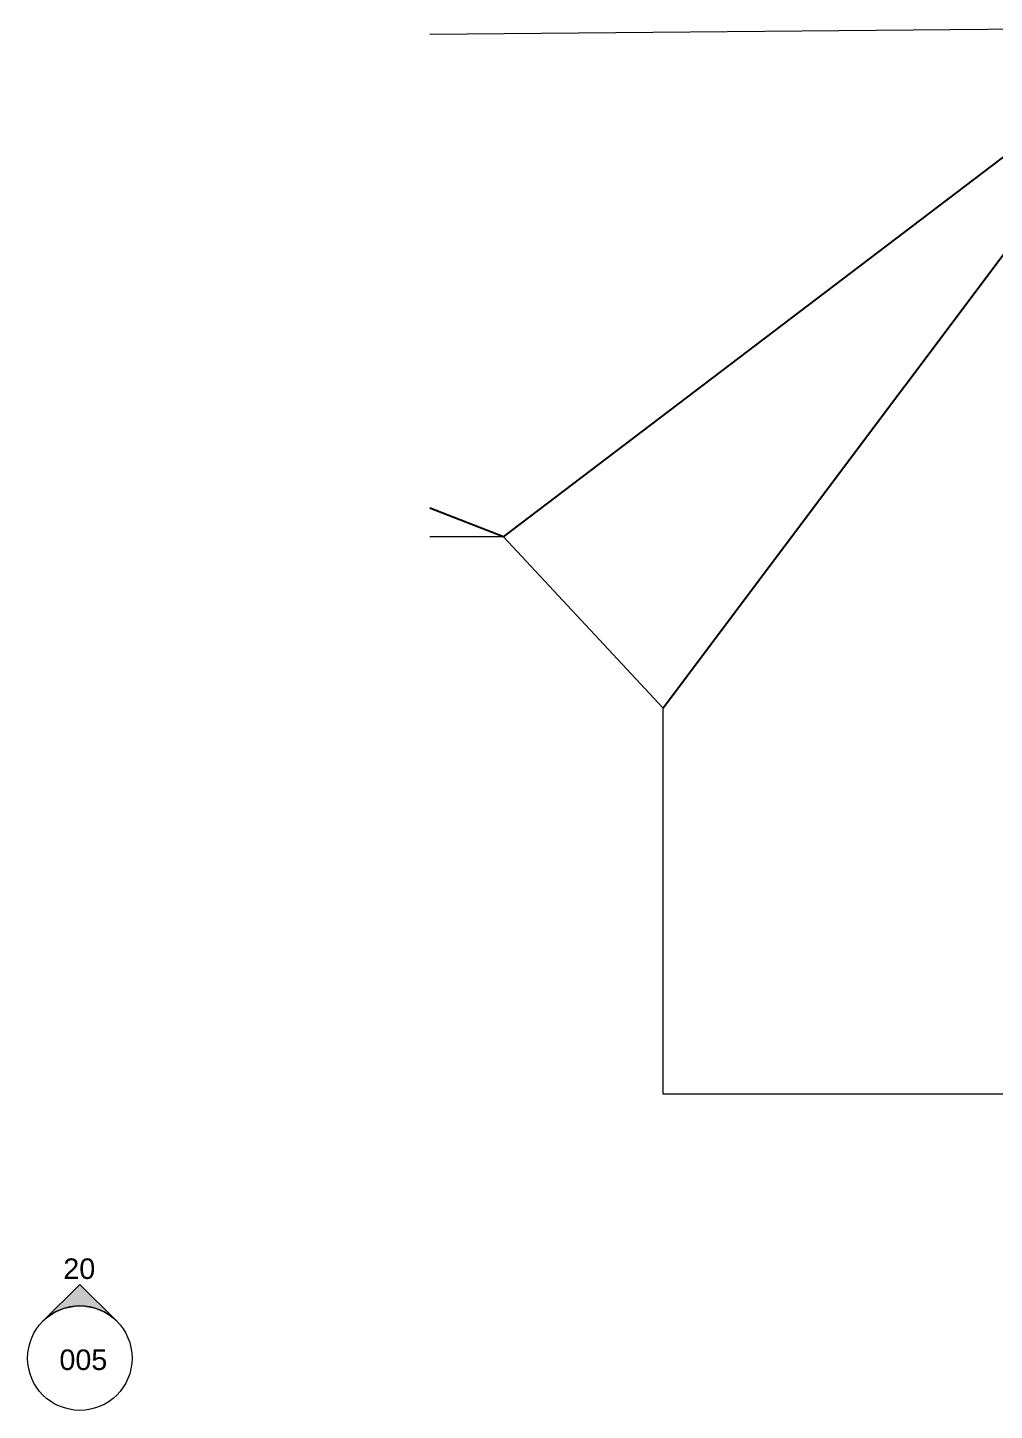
# Model space of a CAD drawing. Header units: millimetres. Extents: x 46521 to 257780, y -45352 to 20466.
# Drawn here: x 46521 to 52401, y -25824 to -17411 of the extents above; entities that cross this region are included whole.
import ezdxf

# ---------------------------------------------------------------- set-up
doc = ezdxf.new("R2010")
doc.units = ezdxf.units.MM
doc.layers.add('A-ROOF', color=132, linetype='Continuous', lineweight=13)
doc.layers.add('G-ANNO-SYMB', color=111, linetype='Continuous', lineweight=9)
doc.styles.add('Arial', font='arial.ttf', dxfattribs={"height": 125})

# ---------------------------------------------------------------- blocks, each defined once
blk = doc.blocks.new('Pohled - Vyplněná šipka-93341-2NP_DEMOLICE B')
at = {"layer": 'G-ANNO-SYMB'}
blk.add_circle((0, 0), 6.35, dxfattribs=at)
blk = doc.blocks.new('Pohled - Vyplněná šipka-94945-2NP_DEMOLICE B')
at = {"layer": 'G-ANNO-SYMB'}
h = blk.add_hatch(color=256, dxfattribs=at)
edge = h.paths.add_edge_path()
edge.add_line((0, 8.98), (4.49, 4.49))
edge.add_arc((0, 0), 6.35, 45, 135)
edge.add_line((-4.49, 4.49), (0, 8.98))
for p, q in [((0, 8.98), (-4.49, 4.49)), ((0, 8.98), (-4.49, 4.49)), ((4.49, 4.49), (0, 8.98)), ((4.49, 4.49), (0, 8.98))]:
    blk.add_line(p, q, dxfattribs=at)
blk.add_arc((0, 0), 6.35, 45, 135, dxfattribs=at)

msp = doc.modelspace()

# ---------------------------------------------------------------- linework, layer by layer
at = {"layer": 'A-ROOF', "color": 41}
msp.add_line((48966.4, -17450.4), (53491.4, -17410.9), dxfattribs=at)
at = {"layer": 'A-ROOF', "lineweight": 25}
for p, q in [((49415.6, -20509.6), (53491.4, -17410.9)), ((53491.4, -17410.9), (50386.7, -21551)), ((49415.6, -20509.6), (48966.4, -20334.7))]:
    msp.add_line(p, q, dxfattribs=at)
at = {"layer": 'A-ROOF'}
for p, q in [((49415.6, -20509.6), (48966.4, -20509.6)), ((50386.7, -21551), (49415.6, -20509.6)), ((50386.7, -23899.3), (50386.7, -21551)), ((53491.4, -23899.3), (50386.7, -23899.3))]:
    msp.add_line(p, q, dxfattribs=at)

# ---------------------------------------------------------------- block references
at = {"layer": 'G-ANNO-SYMB', "xscale": 49.99999999999998, "yscale": 49.99999999999998, "zscale": 49.99999999999998}
for name in ['Pohled - Vyplněná šipka-94945-2NP_DEMOLICE B', 'Pohled - Vyplněná šipka-93341-2NP_DEMOLICE B']:
    msp.add_blockref(name, (46838.3, -25506.2), dxfattribs=at)

# ---------------------------------------------------------------- next in the draw order: texts
at = {"layer": 'G-ANNO-SYMB', "char_height": 125, "attachment_point": 1, "style": 'Arial', "bg_fill": 3, "box_fill_scale": 1.25, "bg_fill_color": 256, "bg_fill_true_color": 13158600, "bg_fill_transparency": 0}
for s, insert, width in [('20', (46737.7, -24899.4), 232.489), ('108', (46713.9, -25453.4), 348.734)]:
    msp.add_mtext(s, dxfattribs=dict(at, insert=insert, width=width))

# ---------------------------------------------------------------- next in the draw order: block references
at = {"layer": 'G-ANNO-SYMB', "xscale": 49.99999999999998, "yscale": 49.99999999999998, "zscale": 49.99999999999998}
for name in ['Pohled - Vyplněná šipka-94945-2NP_DEMOLICE B', 'Pohled - Vyplněná šipka-93341-2NP_DEMOLICE B']:
    msp.add_blockref(name, (46838.3, -25506.2), dxfattribs=at)

# ---------------------------------------------------------------- next in the draw order: texts
at = {"layer": 'G-ANNO-SYMB', "char_height": 125, "attachment_point": 1, "style": 'Arial', "bg_fill": 3, "box_fill_scale": 1.25, "bg_fill_color": 256, "bg_fill_true_color": 13158600, "bg_fill_transparency": 0}
for s, insert, width in [('20', (46737.7, -24899.4), 232.489), ('116', (46713.9, -25453.4), 348.734)]:
    msp.add_mtext(s, dxfattribs=dict(at, insert=insert, width=width))

# ---------------------------------------------------------------- next in the draw order: block references
at = {"layer": 'G-ANNO-SYMB', "xscale": 49.99999999999998, "yscale": 49.99999999999998, "zscale": 49.99999999999998}
for name in ['Pohled - Vyplněná šipka-94945-2NP_DEMOLICE B', 'Pohled - Vyplněná šipka-93341-2NP_DEMOLICE B']:
    msp.add_blockref(name, (46838.3, -25506.2), dxfattribs=at)

# ---------------------------------------------------------------- next in the draw order: texts
at = {"layer": 'G-ANNO-SYMB', "char_height": 125, "attachment_point": 1, "style": 'Arial', "bg_fill": 3, "box_fill_scale": 1.25, "bg_fill_color": 256, "bg_fill_true_color": 13158600, "bg_fill_transparency": 0}
for s, insert, width in [('20', (46737.7, -24899.4), 232.489), ('005', (46713.9, -25453.4), 348.734)]:
    msp.add_mtext(s, dxfattribs=dict(at, insert=insert, width=width))

doc.saveas('drawing.dxf')
